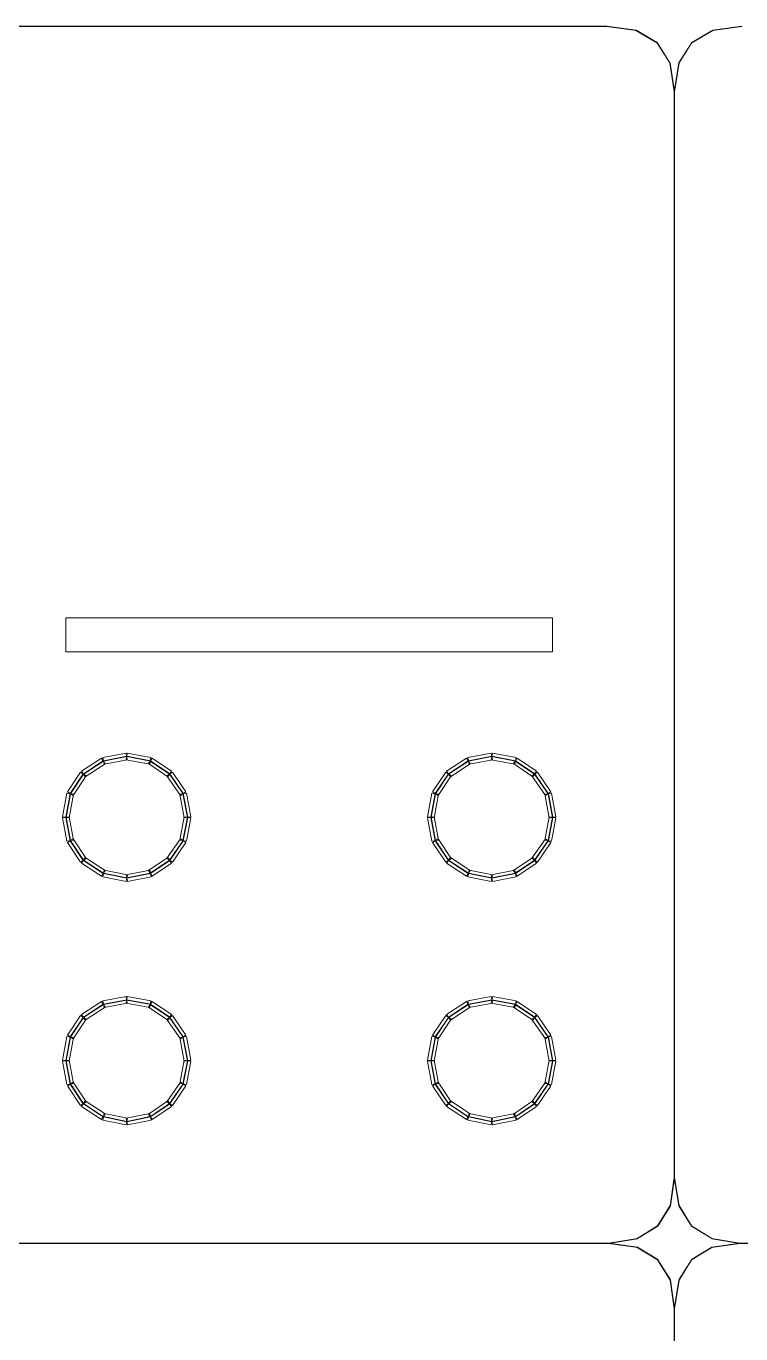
# Model space of a CAD drawing. Header units: millimetres. Extents: x -200 to 200, y -162 to 219.
# Drawn here: x 35 to 90.9, y 116.7 to 219 of the extents above; entities that cross this region are included whole.
import ezdxf

# ---------------------------------------------------------------- set-up
doc = ezdxf.new("R2010")
doc.units = ezdxf.units.MM
doc.header["$MEASUREMENT"] = 0

msp = doc.modelspace()

# ---------------------------------------------------------------- linework, layer by layer
at = {"color": 1, "lineweight": 5}
for points in [[(33.8602, 219.02), (33.8602, 219.02), (33.8602, 219.0465), (33.8602, 219.0465), (33.8602, 219.0465), (33.8602, 219.0465), (80.418, 219.0465), (80.418, 219.0465), (80.418, 219.0465), (80.418, 219.0465), (80.418, 219.02), (80.418, 219.02), (80.418, 219.02), (80.418, 219.02), (33.8602, 219.02), (33.8602, 219.02)], [(80.4162, 219.0202), (80.4162, 219.0202), (80.4198, 219.0464), (80.4198, 219.0464), (80.4198, 219.0464), (80.4198, 219.0464), (82.7212, 218.7289), (82.7212, 218.7289), (82.7212, 218.7289), (82.7212, 218.7289), (82.7176, 218.7027), (82.7176, 218.7027), (82.7176, 218.7027), (82.7176, 218.7027), (80.4162, 219.0202), (80.4162, 219.0202)], [(88.7261, 218.7027), (88.7261, 218.7027), (88.7225, 218.7289), (88.7225, 218.7289), (88.7225, 218.7289), (88.7225, 218.7289), (90.9974, 219.0464), (90.9974, 219.0464), (90.9974, 219.0464), (90.9974, 219.0464), (91.0011, 219.0202), (91.0011, 219.0202), (91.0011, 219.0202), (91.0011, 219.0202), (88.7261, 218.7027), (88.7261, 218.7027)], [(82.7128, 218.7044), (82.7128, 218.7044), (82.726, 218.7273), (82.726, 218.7273), (82.726, 218.7273), (82.726, 218.7273), (84.3661, 217.775), (84.3661, 217.775), (84.3661, 217.775), (84.3661, 217.775), (84.3529, 217.7521), (84.3529, 217.7521), (84.3529, 217.7521), (84.3529, 217.7521), (82.7128, 218.7044), (82.7128, 218.7044)], [(87.0908, 217.7521), (87.0908, 217.7521), (87.0775, 217.775), (87.0775, 217.775), (87.0775, 217.775), (87.0775, 217.775), (88.7176, 218.7273), (88.7176, 218.7273), (88.7176, 218.7273), (88.7176, 218.7273), (88.7309, 218.7044), (88.7309, 218.7044), (88.7309, 218.7044), (88.7309, 218.7044), (87.0908, 217.7521), (87.0908, 217.7521)], [(84.3483, 217.7564), (84.3483, 217.7564), (84.3707, 217.7706), (84.3707, 217.7706), (84.3707, 217.7706), (84.3707, 217.7706), (85.3759, 216.1834), (85.3759, 216.1834), (85.3759, 216.1834), (85.3759, 216.1834), (85.3535, 216.1692), (85.3535, 216.1692), (85.3535, 216.1692), (85.3535, 216.1692), (84.3483, 217.7564), (84.3483, 217.7564)], [(86.0901, 216.1692), (86.0901, 216.1692), (86.0678, 216.1834), (86.0678, 216.1834), (86.0678, 216.1834), (86.0678, 216.1834), (87.073, 217.7706), (87.073, 217.7706), (87.073, 217.7706), (87.073, 217.7706), (87.0954, 217.7564), (87.0954, 217.7564), (87.0954, 217.7564), (87.0954, 217.7564), (86.0901, 216.1692), (86.0901, 216.1692)], [(85.3516, 216.1743), (85.3516, 216.1743), (85.3778, 216.1783), (85.3778, 216.1783), (85.3778, 216.1783), (85.3778, 216.1783), (85.7217, 213.9033), (85.7217, 213.9033), (85.7217, 213.9033), (85.7217, 213.9033), (85.6955, 213.8994), (85.6955, 213.8994), (85.6955, 213.8994), (85.6955, 213.8994), (85.3516, 216.1743), (85.3516, 216.1743)], [(85.7217, 213.8992), (85.7217, 213.8992), (85.6956, 213.9035), (85.6956, 213.9035), (85.6956, 213.9035), (85.6956, 213.9035), (86.0659, 216.1784), (86.0659, 216.1784), (86.0659, 216.1784), (86.0659, 216.1784), (86.092, 216.1742), (86.092, 216.1742), (86.092, 216.1742), (86.092, 216.1742), (85.7217, 213.8992), (85.7217, 213.8992)], [(85.6954, 213.9013), (85.6954, 213.9013), (85.7218, 213.9013), (85.7218, 213.9013), (85.7218, 213.9013), (85.7218, 213.9013), (85.7218, 128.9334), (85.7218, 128.9334), (85.7218, 128.9334), (85.7218, 128.9334), (85.6954, 128.9334), (85.6954, 128.9334), (85.6954, 128.9334), (85.6954, 128.9334), (85.6954, 213.9013), (85.6954, 213.9013)], [(85.6955, 128.9352), (85.6955, 128.9352), (85.7217, 128.9315), (85.7217, 128.9315), (85.7217, 128.9315), (85.7217, 128.9315), (85.4043, 126.7358), (85.4043, 126.7358), (85.4043, 126.7358), (85.4043, 126.7358), (85.3781, 126.7396), (85.3781, 126.7396), (85.3781, 126.7396), (85.3781, 126.7396), (85.6955, 128.9352), (85.6955, 128.9352)], [(86.092, 126.7399), (86.092, 126.7399), (86.0659, 126.7355), (86.0659, 126.7355), (86.0659, 126.7355), (86.0659, 126.7355), (85.6956, 128.9312), (85.6956, 128.9312), (85.6956, 128.9312), (85.6956, 128.9312), (85.7217, 128.9356), (85.7217, 128.9356), (85.7217, 128.9356), (85.7217, 128.9356), (86.092, 126.7399), (86.092, 126.7399)], [(85.3799, 126.7447), (85.3799, 126.7447), (85.4024, 126.7308), (85.4024, 126.7308), (85.4024, 126.7308), (85.4024, 126.7308), (84.4237, 125.1436), (84.4237, 125.1436), (84.4237, 125.1436), (84.4237, 125.1436), (84.4011, 125.1575), (84.4011, 125.1575), (84.4011, 125.1575), (84.4011, 125.1575), (85.3799, 126.7447), (85.3799, 126.7447)], [(87.069, 125.1575), (87.069, 125.1575), (87.0465, 125.1436), (87.0465, 125.1436), (87.0465, 125.1436), (87.0465, 125.1436), (86.0677, 126.7308), (86.0677, 126.7308), (86.0677, 126.7308), (86.0677, 126.7308), (86.0902, 126.7447), (86.0902, 126.7447), (86.0902, 126.7447), (86.0902, 126.7447), (87.069, 125.1575), (87.069, 125.1575)], [(84.4055, 125.1618), (84.4055, 125.1618), (84.4193, 125.1393), (84.4193, 125.1393), (84.4193, 125.1393), (84.4193, 125.1393), (82.8322, 124.1605), (82.8322, 124.1605), (82.8322, 124.1605), (82.8322, 124.1605), (82.8183, 124.183), (82.8183, 124.183), (82.8183, 124.183), (82.8183, 124.183), (84.4055, 125.1618), (84.4055, 125.1618)], [(88.6519, 124.183), (88.6519, 124.183), (88.638, 124.1605), (88.638, 124.1605), (88.638, 124.1605), (88.638, 124.1605), (87.0508, 125.1393), (87.0508, 125.1393), (87.0508, 125.1393), (87.0508, 125.1393), (87.0647, 125.1618), (87.0647, 125.1618), (87.0647, 125.1618), (87.0647, 125.1618), (88.6519, 124.183), (88.6519, 124.183)], [(82.8231, 124.1848), (82.8231, 124.1848), (82.8274, 124.1587), (82.8274, 124.1587), (82.8274, 124.1587), (82.8274, 124.1587), (80.5788, 123.7884), (80.5788, 123.7884), (80.5788, 123.7884), (80.5788, 123.7884), (80.5745, 123.8145), (80.5745, 123.8145), (80.5745, 123.8145), (80.5745, 123.8145), (82.8231, 124.1848), (82.8231, 124.1848)], [(90.8428, 123.8145), (90.8428, 123.8145), (90.8384, 123.7884), (90.8384, 123.7884), (90.8384, 123.7884), (90.8384, 123.7884), (88.6427, 124.1587), (88.6427, 124.1587), (88.6427, 124.1587), (88.6427, 124.1587), (88.6471, 124.1848), (88.6471, 124.1848), (88.6471, 124.1848), (88.6471, 124.1848), (90.8428, 123.8145), (90.8428, 123.8145)], [(33.7015, 123.7882), (33.7015, 123.7882), (33.7015, 123.8146), (33.7015, 123.8146), (33.7015, 123.8146), (33.7015, 123.8146), (80.5767, 123.8146), (80.5767, 123.8146), (80.5767, 123.8146), (80.5767, 123.8146), (80.5767, 123.7882), (80.5767, 123.7882), (80.5767, 123.7882), (80.5767, 123.7882), (33.7015, 123.7882), (33.7015, 123.7882)], [(80.5748, 123.7883), (80.5748, 123.7883), (80.5785, 123.8145), (80.5785, 123.8145), (80.5785, 123.8145), (80.5785, 123.8145), (82.8271, 123.4971), (82.8271, 123.4971), (82.8271, 123.4971), (82.8271, 123.4971), (82.8234, 123.4709), (82.8234, 123.4709), (82.8234, 123.4709), (82.8234, 123.4709), (80.5748, 123.7883), (80.5748, 123.7883)], [(82.8183, 123.4727), (82.8183, 123.4727), (82.8322, 123.4952), (82.8322, 123.4952), (82.8322, 123.4952), (82.8322, 123.4952), (84.4193, 122.5165), (84.4193, 122.5165), (84.4193, 122.5165), (84.4193, 122.5165), (84.4055, 122.4939), (84.4055, 122.4939), (84.4055, 122.4939), (84.4055, 122.4939), (82.8183, 123.4727), (82.8183, 123.4727)], [(87.0647, 122.4939), (87.0647, 122.4939), (87.0508, 122.5165), (87.0508, 122.5165), (87.0508, 122.5165), (87.0508, 122.5165), (88.638, 123.4952), (88.638, 123.4952), (88.638, 123.4952), (88.638, 123.4952), (88.6519, 123.4727), (88.6519, 123.4727), (88.6519, 123.4727), (88.6519, 123.4727), (87.0647, 122.4939), (87.0647, 122.4939)], [(88.6468, 123.4709), (88.6468, 123.4709), (88.643, 123.4971), (88.643, 123.4971), (88.643, 123.4971), (88.643, 123.4971), (90.8387, 123.8145), (90.8387, 123.8145), (90.8387, 123.8145), (90.8387, 123.8145), (90.8424, 123.7883), (90.8424, 123.7883), (90.8424, 123.7883), (90.8424, 123.7883), (88.6468, 123.4709), (88.6468, 123.4709)], [(137.7158, 123.8146), (137.7158, 123.8146), (137.7158, 123.7882), (137.7158, 123.7882), (137.7158, 123.7882), (137.7158, 123.7882), (90.8406, 123.7882), (90.8406, 123.7882), (90.8406, 123.7882), (90.8406, 123.7882), (90.8406, 123.8146), (90.8406, 123.8146), (90.8406, 123.8146), (90.8406, 123.8146), (137.7158, 123.8146), (137.7158, 123.8146)], [(84.4011, 122.4983), (84.4011, 122.4983), (84.4237, 122.5121), (84.4237, 122.5121), (84.4237, 122.5121), (84.4237, 122.5121), (85.4024, 120.9249), (85.4024, 120.9249), (85.4024, 120.9249), (85.4024, 120.9249), (85.3799, 120.9111), (85.3799, 120.9111), (85.3799, 120.9111), (85.3799, 120.9111), (84.4011, 122.4983), (84.4011, 122.4983)], [(86.0902, 120.9111), (86.0902, 120.9111), (86.0677, 120.9249), (86.0677, 120.9249), (86.0677, 120.9249), (86.0677, 120.9249), (87.0465, 122.5121), (87.0465, 122.5121), (87.0465, 122.5121), (87.0465, 122.5121), (87.069, 122.4983), (87.069, 122.4983), (87.069, 122.4983), (87.069, 122.4983), (86.0902, 120.9111), (86.0902, 120.9111)], [(85.3781, 120.9162), (85.3781, 120.9162), (85.4043, 120.9199), (85.4043, 120.9199), (85.4043, 120.9199), (85.4043, 120.9199), (85.7217, 118.6713), (85.7217, 118.6713), (85.7217, 118.6713), (85.7217, 118.6713), (85.6955, 118.6676), (85.6955, 118.6676), (85.6955, 118.6676), (85.6955, 118.6676), (85.3781, 120.9162), (85.3781, 120.9162)], [(85.7217, 118.6673), (85.7217, 118.6673), (85.6956, 118.6716), (85.6956, 118.6716), (85.6956, 118.6716), (85.6956, 118.6716), (86.0659, 120.9202), (86.0659, 120.9202), (86.0659, 120.9202), (86.0659, 120.9202), (86.092, 120.9159), (86.092, 120.9159), (86.092, 120.9159), (86.092, 120.9159), (85.7217, 118.6673), (85.7217, 118.6673)], [(85.7218, 33.7015), (85.7218, 33.7015), (85.6954, 33.7015), (85.6954, 33.7015), (85.6954, 33.7015), (85.6954, 33.7015), (85.6954, 118.6695), (85.6954, 118.6695), (85.6954, 118.6695), (85.6954, 118.6695), (85.7218, 118.6695), (85.7218, 118.6695), (85.7218, 118.6695), (85.7218, 118.6695), (85.7218, 33.7015), (85.7218, 33.7015)]]:
    msp.add_open_spline(points, degree=3, knots=[0, 0, 0, 0, 0.25, 0.25, 0.25, 0.25, 0.5, 0.5, 0.5, 0.5, 0.75, 0.75, 0.75, 0.75, 1, 1, 1, 1], dxfattribs=at)
at = {"color": 4, "lineweight": 5}
for points in [[(76.1854, 172.74), (76.1854, 172.74), (76.1854, 170.0947), (76.1854, 170.0947), (76.1854, 170.0947), (76.1854, 170.0947), (38.0927, 170.0947), (38.0927, 170.0947), (38.0927, 170.0947), (38.0927, 170.0947), (38.0927, 172.74), (38.0927, 172.74), (38.0927, 172.74), (38.0927, 172.74), (76.1854, 172.74), (76.1854, 172.74)], [(40.8832, 161.7709), (40.8832, 161.7709), (41.1749, 161.3296), (41.1749, 161.3296), (41.1749, 161.3296), (41.1749, 161.3296), (39.6142, 160.2979), (39.6142, 160.2979), (39.6142, 160.2979), (39.6142, 160.2979), (39.3224, 160.7393), (39.3224, 160.7393), (39.3224, 160.7393), (39.3224, 160.7393), (40.8832, 161.7709), (40.8832, 161.7709)], [(42.8053, 162.1541), (42.8053, 162.1541), (42.9033, 161.6342), (42.9033, 161.6342), (42.9033, 161.6342), (42.9033, 161.6342), (41.078, 161.2903), (41.078, 161.2903), (41.078, 161.2903), (41.078, 161.2903), (40.9801, 161.8102), (40.9801, 161.8102), (40.9801, 161.8102), (40.9801, 161.8102), (42.8053, 162.1541), (42.8053, 162.1541)], [(42.8519, 161.9072), (42.8519, 161.9072), (42.8568, 161.8812), (42.8568, 161.8812), (42.8568, 161.8812), (42.8568, 161.8812), (41.0315, 161.5373), (41.0315, 161.5373), (41.0315, 161.5373), (41.0315, 161.5373), (41.0266, 161.5633), (41.0266, 161.5633), (41.0266, 161.5633), (41.0266, 161.5633), (42.8519, 161.9072), (42.8519, 161.9072)], [(44.7543, 161.8103), (44.7543, 161.8103), (44.6577, 161.2902), (44.6577, 161.2902), (44.6577, 161.2902), (44.6577, 161.2902), (42.806, 161.6341), (42.806, 161.6341), (42.806, 161.6341), (42.806, 161.6341), (42.9026, 162.1542), (42.9026, 162.1542), (42.9026, 162.1542), (42.9026, 162.1542), (44.7543, 161.8103), (44.7543, 161.8103)], [(44.7085, 161.5633), (44.7085, 161.5633), (44.7036, 161.5373), (44.7036, 161.5373), (44.7036, 161.5373), (44.7036, 161.5373), (42.8519, 161.8812), (42.8519, 161.8812), (42.8519, 161.8812), (42.8519, 161.8812), (42.8567, 161.9072), (42.8567, 161.9072), (42.8567, 161.9072), (42.8567, 161.9072), (44.7085, 161.5633), (44.7085, 161.5633)], [(46.3633, 160.7369), (46.3633, 160.7369), (46.0645, 160.3003), (46.0645, 160.3003), (46.0645, 160.3003), (46.0645, 160.3003), (44.5567, 161.3319), (44.5567, 161.3319), (44.5567, 161.3319), (44.5567, 161.3319), (44.8554, 161.7686), (44.8554, 161.7686), (44.8554, 161.7686), (44.8554, 161.7686), (46.3633, 160.7369), (46.3633, 160.7369)], [(69.4527, 161.7709), (69.4527, 161.7709), (69.7444, 161.3296), (69.7444, 161.3296), (69.7444, 161.3296), (69.7444, 161.3296), (68.1837, 160.2979), (68.1837, 160.2979), (68.1837, 160.2979), (68.1837, 160.2979), (67.892, 160.7393), (67.892, 160.7393), (67.892, 160.7393), (67.892, 160.7393), (69.4527, 161.7709), (69.4527, 161.7709)], [(71.3749, 162.1541), (71.3749, 162.1541), (71.4728, 161.6342), (71.4728, 161.6342), (71.4728, 161.6342), (71.4728, 161.6342), (69.6475, 161.2903), (69.6475, 161.2903), (69.6475, 161.2903), (69.6475, 161.2903), (69.5496, 161.8102), (69.5496, 161.8102), (69.5496, 161.8102), (69.5496, 161.8102), (71.3749, 162.1541), (71.3749, 162.1541)], [(71.4214, 161.9072), (71.4214, 161.9072), (71.4263, 161.8812), (71.4263, 161.8812), (71.4263, 161.8812), (71.4263, 161.8812), (69.601, 161.5373), (69.601, 161.5373), (69.601, 161.5373), (69.601, 161.5373), (69.5961, 161.5633), (69.5961, 161.5633), (69.5961, 161.5633), (69.5961, 161.5633), (71.4214, 161.9072), (71.4214, 161.9072)], [(73.3239, 161.8103), (73.3239, 161.8103), (73.2273, 161.2902), (73.2273, 161.2902), (73.2273, 161.2902), (73.2273, 161.2902), (71.3755, 161.6341), (71.3755, 161.6341), (71.3755, 161.6341), (71.3755, 161.6341), (71.4721, 162.1542), (71.4721, 162.1542), (71.4721, 162.1542), (71.4721, 162.1542), (73.3239, 161.8103), (73.3239, 161.8103)], [(73.278, 161.5633), (73.278, 161.5633), (73.2732, 161.5373), (73.2732, 161.5373), (73.2732, 161.5373), (73.2732, 161.5373), (71.4214, 161.8812), (71.4214, 161.8812), (71.4214, 161.8812), (71.4214, 161.8812), (71.4263, 161.9072), (71.4263, 161.9072), (71.4263, 161.9072), (71.4263, 161.9072), (73.278, 161.5633), (73.278, 161.5633)], [(74.9328, 160.7369), (74.9328, 160.7369), (74.634, 160.3003), (74.634, 160.3003), (74.634, 160.3003), (74.634, 160.3003), (73.1262, 161.3319), (73.1262, 161.3319), (73.1262, 161.3319), (73.1262, 161.3319), (73.425, 161.7686), (73.425, 161.7686), (73.425, 161.7686), (73.425, 161.7686), (74.9328, 160.7369), (74.9328, 160.7369)], [(41.0217, 161.5613), (41.0217, 161.5613), (41.0363, 161.5392), (41.0363, 161.5392), (41.0363, 161.5392), (41.0363, 161.5392), (39.4756, 160.5076), (39.4756, 160.5076), (39.4756, 160.5076), (39.4756, 160.5076), (39.461, 160.5296), (39.461, 160.5296), (39.461, 160.5296), (39.461, 160.5296), (41.0217, 161.5613), (41.0217, 161.5613)], [(46.2213, 160.5295), (46.2213, 160.5295), (46.2064, 160.5077), (46.2064, 160.5077), (46.2064, 160.5077), (46.2064, 160.5077), (44.6986, 161.5393), (44.6986, 161.5393), (44.6986, 161.5393), (44.6986, 161.5393), (44.7135, 161.5612), (44.7135, 161.5612), (44.7135, 161.5612), (44.7135, 161.5612), (46.2213, 160.5295), (46.2213, 160.5295)], [(47.4898, 159.1345), (47.4898, 159.1345), (47.0542, 158.8341), (47.0542, 158.8341), (47.0542, 158.8341), (47.0542, 158.8341), (45.9961, 160.3684), (45.9961, 160.3684), (45.9961, 160.3684), (45.9961, 160.3684), (46.4316, 160.6688), (46.4316, 160.6688), (46.4316, 160.6688), (46.4316, 160.6688), (47.4898, 159.1345), (47.4898, 159.1345)], [(69.5913, 161.5613), (69.5913, 161.5613), (69.6059, 161.5392), (69.6059, 161.5392), (69.6059, 161.5392), (69.6059, 161.5392), (68.0451, 160.5076), (68.0451, 160.5076), (68.0451, 160.5076), (68.0451, 160.5076), (68.0305, 160.5296), (68.0305, 160.5296), (68.0305, 160.5296), (68.0305, 160.5296), (69.5913, 161.5613), (69.5913, 161.5613)], [(74.7909, 160.5295), (74.7909, 160.5295), (74.7759, 160.5077), (74.7759, 160.5077), (74.7759, 160.5077), (74.7759, 160.5077), (73.2681, 161.5393), (73.2681, 161.5393), (73.2681, 161.5393), (73.2681, 161.5393), (73.283, 161.5612), (73.283, 161.5612), (73.283, 161.5612), (73.283, 161.5612), (74.7909, 160.5295), (74.7909, 160.5295)], [(76.0593, 159.1345), (76.0593, 159.1345), (75.6238, 158.8341), (75.6238, 158.8341), (75.6238, 158.8341), (75.6238, 158.8341), (74.5656, 160.3684), (74.5656, 160.3684), (74.5656, 160.3684), (74.5656, 160.3684), (75.0012, 160.6688), (75.0012, 160.6688), (75.0012, 160.6688), (75.0012, 160.6688), (76.0593, 159.1345), (76.0593, 159.1345)], [(39.2488, 160.6662), (39.2488, 160.6662), (39.6878, 160.371), (39.6878, 160.371), (39.6878, 160.371), (39.6878, 160.371), (38.6561, 158.8367), (38.6561, 158.8367), (38.6561, 158.8367), (38.6561, 158.8367), (38.2171, 159.1319), (38.2171, 159.1319), (38.2171, 159.1319), (38.2171, 159.1319), (39.2488, 160.6662), (39.2488, 160.6662)], [(39.4573, 160.526), (39.4573, 160.526), (39.4793, 160.5112), (39.4793, 160.5112), (39.4793, 160.5112), (39.4793, 160.5112), (38.4476, 158.9769), (38.4476, 158.9769), (38.4476, 158.9769), (38.4476, 158.9769), (38.4256, 158.9917), (38.4256, 158.9917), (38.4256, 158.9917), (38.4256, 158.9917), (39.4573, 160.526), (39.4573, 160.526)], [(47.2829, 158.9918), (47.2829, 158.9918), (47.2611, 158.9768), (47.2611, 158.9768), (47.2611, 158.9768), (47.2611, 158.9768), (46.203, 160.5111), (46.203, 160.5111), (46.203, 160.5111), (46.203, 160.5111), (46.2248, 160.5261), (46.2248, 160.5261), (46.2248, 160.5261), (46.2248, 160.5261), (47.2829, 158.9918), (47.2829, 158.9918)], [(67.8183, 160.6662), (67.8183, 160.6662), (68.2573, 160.371), (68.2573, 160.371), (68.2573, 160.371), (68.2573, 160.371), (67.2257, 158.8367), (67.2257, 158.8367), (67.2257, 158.8367), (67.2257, 158.8367), (66.7866, 159.1319), (66.7866, 159.1319), (66.7866, 159.1319), (66.7866, 159.1319), (67.8183, 160.6662), (67.8183, 160.6662)], [(68.0269, 160.526), (68.0269, 160.526), (68.0488, 160.5112), (68.0488, 160.5112), (68.0488, 160.5112), (68.0488, 160.5112), (67.0171, 158.9769), (67.0171, 158.9769), (67.0171, 158.9769), (67.0171, 158.9769), (66.9952, 158.9917), (66.9952, 158.9917), (66.9952, 158.9917), (66.9952, 158.9917), (68.0269, 160.526), (68.0269, 160.526)], [(75.8524, 158.9918), (75.8524, 158.9918), (75.8307, 158.9768), (75.8307, 158.9768), (75.8307, 158.9768), (75.8307, 158.9768), (74.7725, 160.5111), (74.7725, 160.5111), (74.7725, 160.5111), (74.7725, 160.5111), (74.7943, 160.5261), (74.7943, 160.5261), (74.7943, 160.5261), (74.7943, 160.5261), (75.8524, 158.9918), (75.8524, 158.9918)], [(38.1765, 159.0326), (38.1765, 159.0326), (38.6967, 158.936), (38.6967, 158.936), (38.6967, 158.936), (38.6967, 158.936), (38.3528, 157.0843), (38.3528, 157.0843), (38.3528, 157.0843), (38.3528, 157.0843), (37.8326, 157.1809), (37.8326, 157.1809), (37.8326, 157.1809), (37.8326, 157.1809), (38.1765, 159.0326), (38.1765, 159.0326)], [(38.4236, 158.9867), (38.4236, 158.9867), (38.4496, 158.9819), (38.4496, 158.9819), (38.4496, 158.9819), (38.4496, 158.9819), (38.1057, 157.1302), (38.1057, 157.1302), (38.1057, 157.1302), (38.1057, 157.1302), (38.0797, 157.135), (38.0797, 157.135), (38.0797, 157.135), (38.0797, 157.135), (38.4236, 158.9867), (38.4236, 158.9867)], [(47.876, 157.1809), (47.876, 157.1809), (47.3558, 157.0843), (47.3558, 157.0843), (47.3558, 157.0843), (47.3558, 157.0843), (47.0119, 158.936), (47.0119, 158.936), (47.0119, 158.936), (47.0119, 158.936), (47.5321, 159.0326), (47.5321, 159.0326), (47.5321, 159.0326), (47.5321, 159.0326), (47.876, 157.1809), (47.876, 157.1809)], [(47.6289, 157.135), (47.6289, 157.135), (47.6029, 157.1302), (47.6029, 157.1302), (47.6029, 157.1302), (47.6029, 157.1302), (47.259, 158.9819), (47.259, 158.9819), (47.259, 158.9819), (47.259, 158.9819), (47.285, 158.9867), (47.285, 158.9867), (47.285, 158.9867), (47.285, 158.9867), (47.6289, 157.135), (47.6289, 157.135)], [(66.7461, 159.0326), (66.7461, 159.0326), (67.2662, 158.936), (67.2662, 158.936), (67.2662, 158.936), (67.2662, 158.936), (66.9223, 157.0843), (66.9223, 157.0843), (66.9223, 157.0843), (66.9223, 157.0843), (66.4022, 157.1809), (66.4022, 157.1809), (66.4022, 157.1809), (66.4022, 157.1809), (66.7461, 159.0326), (66.7461, 159.0326)], [(66.9931, 158.9867), (66.9931, 158.9867), (67.0192, 158.9819), (67.0192, 158.9819), (67.0192, 158.9819), (67.0192, 158.9819), (66.6753, 157.1302), (66.6753, 157.1302), (66.6753, 157.1302), (66.6753, 157.1302), (66.6493, 157.135), (66.6493, 157.135), (66.6493, 157.135), (66.6493, 157.135), (66.9931, 158.9867), (66.9931, 158.9867)], [(76.4455, 157.1809), (76.4455, 157.1809), (75.9254, 157.0843), (75.9254, 157.0843), (75.9254, 157.0843), (75.9254, 157.0843), (75.5815, 158.936), (75.5815, 158.936), (75.5815, 158.936), (75.5815, 158.936), (76.1016, 159.0326), (76.1016, 159.0326), (76.1016, 159.0326), (76.1016, 159.0326), (76.4455, 157.1809), (76.4455, 157.1809)], [(76.1984, 157.135), (76.1984, 157.135), (76.1724, 157.1302), (76.1724, 157.1302), (76.1724, 157.1302), (76.1724, 157.1302), (75.8285, 158.9819), (75.8285, 158.9819), (75.8285, 158.9819), (75.8285, 158.9819), (75.8545, 158.9867), (75.8545, 158.9867), (75.8545, 158.9867), (75.8545, 158.9867), (76.1984, 157.135), (76.1984, 157.135)], [(37.8328, 157.0836), (37.8328, 157.0836), (38.3527, 157.1815), (38.3527, 157.1815), (38.3527, 157.1815), (38.3527, 157.1815), (38.6966, 155.3563), (38.6966, 155.3563), (38.6966, 155.3563), (38.6966, 155.3563), (38.1766, 155.2583), (38.1766, 155.2583), (38.1766, 155.2583), (38.1766, 155.2583), (37.8328, 157.0836), (37.8328, 157.0836)], [(38.0797, 157.1301), (38.0797, 157.1301), (38.1057, 157.135), (38.1057, 157.135), (38.1057, 157.135), (38.1057, 157.135), (38.4496, 155.3097), (38.4496, 155.3097), (38.4496, 155.3097), (38.4496, 155.3097), (38.4236, 155.3048), (38.4236, 155.3048), (38.4236, 155.3048), (38.4236, 155.3048), (38.0797, 157.1301), (38.0797, 157.1301)], [(47.532, 155.2583), (47.532, 155.2583), (47.012, 155.3563), (47.012, 155.3563), (47.012, 155.3563), (47.012, 155.3563), (47.3559, 157.1815), (47.3559, 157.1815), (47.3559, 157.1815), (47.3559, 157.1815), (47.8759, 157.0836), (47.8759, 157.0836), (47.8759, 157.0836), (47.8759, 157.0836), (47.532, 155.2583), (47.532, 155.2583)], [(47.285, 155.3048), (47.285, 155.3048), (47.259, 155.3097), (47.259, 155.3097), (47.259, 155.3097), (47.259, 155.3097), (47.6029, 157.135), (47.6029, 157.135), (47.6029, 157.135), (47.6029, 157.135), (47.6289, 157.1301), (47.6289, 157.1301), (47.6289, 157.1301), (47.6289, 157.1301), (47.285, 155.3048), (47.285, 155.3048)], [(66.4023, 157.0836), (66.4023, 157.0836), (66.9222, 157.1815), (66.9222, 157.1815), (66.9222, 157.1815), (66.9222, 157.1815), (67.2661, 155.3563), (67.2661, 155.3563), (67.2661, 155.3563), (67.2661, 155.3563), (66.7462, 155.2583), (66.7462, 155.2583), (66.7462, 155.2583), (66.7462, 155.2583), (66.4023, 157.0836), (66.4023, 157.0836)], [(66.6493, 157.1301), (66.6493, 157.1301), (66.6753, 157.135), (66.6753, 157.135), (66.6753, 157.135), (66.6753, 157.135), (67.0191, 155.3097), (67.0191, 155.3097), (67.0191, 155.3097), (67.0191, 155.3097), (66.9932, 155.3048), (66.9932, 155.3048), (66.9932, 155.3048), (66.9932, 155.3048), (66.6493, 157.1301), (66.6493, 157.1301)], [(76.1015, 155.2583), (76.1015, 155.2583), (75.5816, 155.3563), (75.5816, 155.3563), (75.5816, 155.3563), (75.5816, 155.3563), (75.9255, 157.1815), (75.9255, 157.1815), (75.9255, 157.1815), (75.9255, 157.1815), (76.4454, 157.0836), (76.4454, 157.0836), (76.4454, 157.0836), (76.4454, 157.0836), (76.1015, 155.2583), (76.1015, 155.2583)], [(75.8545, 155.3048), (75.8545, 155.3048), (75.8285, 155.3097), (75.8285, 155.3097), (75.8285, 155.3097), (75.8285, 155.3097), (76.1724, 157.135), (76.1724, 157.135), (76.1724, 157.135), (76.1724, 157.135), (76.1984, 157.1301), (76.1984, 157.1301), (76.1984, 157.1301), (76.1984, 157.1301), (75.8545, 155.3048), (75.8545, 155.3048)], [(38.2171, 155.1597), (38.2171, 155.1597), (38.6561, 155.4549), (38.6561, 155.4549), (38.6561, 155.4549), (38.6561, 155.4549), (39.6878, 153.9206), (39.6878, 153.9206), (39.6878, 153.9206), (39.6878, 153.9206), (39.2488, 153.6254), (39.2488, 153.6254), (39.2488, 153.6254), (39.2488, 153.6254), (38.2171, 155.1597), (38.2171, 155.1597)], [(38.4256, 155.2999), (38.4256, 155.2999), (38.4476, 155.3147), (38.4476, 155.3147), (38.4476, 155.3147), (38.4476, 155.3147), (39.4793, 153.7804), (39.4793, 153.7804), (39.4793, 153.7804), (39.4793, 153.7804), (39.4573, 153.7656), (39.4573, 153.7656), (39.4573, 153.7656), (39.4573, 153.7656), (38.4256, 155.2999), (38.4256, 155.2999)], [(46.4316, 153.6228), (46.4316, 153.6228), (45.9961, 153.9232), (45.9961, 153.9232), (45.9961, 153.9232), (45.9961, 153.9232), (47.0542, 155.4575), (47.0542, 155.4575), (47.0542, 155.4575), (47.0542, 155.4575), (47.4898, 155.1571), (47.4898, 155.1571), (47.4898, 155.1571), (47.4898, 155.1571), (46.4316, 153.6228), (46.4316, 153.6228)], [(46.2248, 153.7655), (46.2248, 153.7655), (46.203, 153.7805), (46.203, 153.7805), (46.203, 153.7805), (46.203, 153.7805), (47.2611, 155.3148), (47.2611, 155.3148), (47.2611, 155.3148), (47.2611, 155.3148), (47.2829, 155.2998), (47.2829, 155.2998), (47.2829, 155.2998), (47.2829, 155.2998), (46.2248, 153.7655), (46.2248, 153.7655)], [(66.7866, 155.1597), (66.7866, 155.1597), (67.2257, 155.4549), (67.2257, 155.4549), (67.2257, 155.4549), (67.2257, 155.4549), (68.2573, 153.9206), (68.2573, 153.9206), (68.2573, 153.9206), (68.2573, 153.9206), (67.8183, 153.6254), (67.8183, 153.6254), (67.8183, 153.6254), (67.8183, 153.6254), (66.7866, 155.1597), (66.7866, 155.1597)], [(66.9952, 155.2999), (66.9952, 155.2999), (67.0171, 155.3147), (67.0171, 155.3147), (67.0171, 155.3147), (67.0171, 155.3147), (68.0488, 153.7804), (68.0488, 153.7804), (68.0488, 153.7804), (68.0488, 153.7804), (68.0269, 153.7656), (68.0269, 153.7656), (68.0269, 153.7656), (68.0269, 153.7656), (66.9952, 155.2999), (66.9952, 155.2999)], [(75.0012, 153.6228), (75.0012, 153.6228), (74.5656, 153.9232), (74.5656, 153.9232), (74.5656, 153.9232), (74.5656, 153.9232), (75.6238, 155.4575), (75.6238, 155.4575), (75.6238, 155.4575), (75.6238, 155.4575), (76.0593, 155.1571), (76.0593, 155.1571), (76.0593, 155.1571), (76.0593, 155.1571), (75.0012, 153.6228), (75.0012, 153.6228)], [(74.7943, 153.7655), (74.7943, 153.7655), (74.7725, 153.7805), (74.7725, 153.7805), (74.7725, 153.7805), (74.7725, 153.7805), (75.8307, 155.3148), (75.8307, 155.3148), (75.8307, 155.3148), (75.8307, 155.3148), (75.8524, 155.2998), (75.8524, 155.2998), (75.8524, 155.2998), (75.8524, 155.2998), (74.7943, 153.7655), (74.7943, 153.7655)], [(39.3224, 153.5523), (39.3224, 153.5523), (39.6142, 153.9937), (39.6142, 153.9937), (39.6142, 153.9937), (39.6142, 153.9937), (41.1749, 152.962), (41.1749, 152.962), (41.1749, 152.962), (41.1749, 152.962), (40.8832, 152.5206), (40.8832, 152.5206), (40.8832, 152.5206), (40.8832, 152.5206), (39.3224, 153.5523), (39.3224, 153.5523)], [(39.461, 153.762), (39.461, 153.762), (39.4756, 153.784), (39.4756, 153.784), (39.4756, 153.784), (39.4756, 153.784), (41.0363, 152.7524), (41.0363, 152.7524), (41.0363, 152.7524), (41.0363, 152.7524), (41.0217, 152.7303), (41.0217, 152.7303), (41.0217, 152.7303), (41.0217, 152.7303), (39.461, 153.762), (39.461, 153.762)], [(44.8554, 152.523), (44.8554, 152.523), (44.5567, 152.9596), (44.5567, 152.9596), (44.5567, 152.9596), (44.5567, 152.9596), (46.0645, 153.9913), (46.0645, 153.9913), (46.0645, 153.9913), (46.0645, 153.9913), (46.3633, 153.5547), (46.3633, 153.5547), (46.3633, 153.5547), (46.3633, 153.5547), (44.8554, 152.523), (44.8554, 152.523)], [(44.7135, 152.7304), (44.7135, 152.7304), (44.6986, 152.7522), (44.6986, 152.7522), (44.6986, 152.7522), (44.6986, 152.7522), (46.2064, 153.7839), (46.2064, 153.7839), (46.2064, 153.7839), (46.2064, 153.7839), (46.2213, 153.7621), (46.2213, 153.7621), (46.2213, 153.7621), (46.2213, 153.7621), (44.7135, 152.7304), (44.7135, 152.7304)], [(67.892, 153.5523), (67.892, 153.5523), (68.1837, 153.9937), (68.1837, 153.9937), (68.1837, 153.9937), (68.1837, 153.9937), (69.7444, 152.962), (69.7444, 152.962), (69.7444, 152.962), (69.7444, 152.962), (69.4527, 152.5206), (69.4527, 152.5206), (69.4527, 152.5206), (69.4527, 152.5206), (67.892, 153.5523), (67.892, 153.5523)], [(68.0305, 153.762), (68.0305, 153.762), (68.0451, 153.784), (68.0451, 153.784), (68.0451, 153.784), (68.0451, 153.784), (69.6059, 152.7524), (69.6059, 152.7524), (69.6059, 152.7524), (69.6059, 152.7524), (69.5913, 152.7303), (69.5913, 152.7303), (69.5913, 152.7303), (69.5913, 152.7303), (68.0305, 153.762), (68.0305, 153.762)], [(73.425, 152.523), (73.425, 152.523), (73.1262, 152.9596), (73.1262, 152.9596), (73.1262, 152.9596), (73.1262, 152.9596), (74.634, 153.9913), (74.634, 153.9913), (74.634, 153.9913), (74.634, 153.9913), (74.9328, 153.5547), (74.9328, 153.5547), (74.9328, 153.5547), (74.9328, 153.5547), (73.425, 152.523), (73.425, 152.523)], [(73.283, 152.7304), (73.283, 152.7304), (73.2681, 152.7522), (73.2681, 152.7522), (73.2681, 152.7522), (73.2681, 152.7522), (74.7759, 153.7839), (74.7759, 153.7839), (74.7759, 153.7839), (74.7759, 153.7839), (74.7909, 153.7621), (74.7909, 153.7621), (74.7909, 153.7621), (74.7909, 153.7621), (73.283, 152.7304), (73.283, 152.7304)], [(40.9764, 152.4821), (40.9764, 152.4821), (41.0816, 153.0006), (41.0816, 153.0006), (41.0816, 153.0006), (41.0816, 153.0006), (42.9069, 152.6302), (42.9069, 152.6302), (42.9069, 152.6302), (42.9069, 152.6302), (42.8017, 152.1117), (42.8017, 152.1117), (42.8017, 152.1117), (42.8017, 152.1117), (40.9764, 152.4821), (40.9764, 152.4821)], [(41.0264, 152.7284), (41.0264, 152.7284), (41.0317, 152.7543), (41.0317, 152.7543), (41.0317, 152.7543), (41.0317, 152.7543), (42.8569, 152.3839), (42.8569, 152.3839), (42.8569, 152.3839), (42.8569, 152.3839), (42.8517, 152.358), (42.8517, 152.358), (42.8517, 152.358), (42.8517, 152.358), (41.0264, 152.7284), (41.0264, 152.7284)], [(42.9062, 152.1116), (42.9062, 152.1116), (42.8024, 152.6304), (42.8024, 152.6304), (42.8024, 152.6304), (42.8024, 152.6304), (44.6542, 153.0007), (44.6542, 153.0007), (44.6542, 153.0007), (44.6542, 153.0007), (44.7579, 152.4819), (44.7579, 152.4819), (44.7579, 152.4819), (44.7579, 152.4819), (42.9062, 152.1116), (42.9062, 152.1116)], [(42.8569, 152.358), (42.8569, 152.358), (42.8517, 152.3839), (42.8517, 152.3839), (42.8517, 152.3839), (42.8517, 152.3839), (44.7034, 152.7543), (44.7034, 152.7543), (44.7034, 152.7543), (44.7034, 152.7543), (44.7086, 152.7283), (44.7086, 152.7283), (44.7086, 152.7283), (44.7086, 152.7283), (42.8569, 152.358), (42.8569, 152.358)], [(69.546, 152.4821), (69.546, 152.4821), (69.6512, 153.0006), (69.6512, 153.0006), (69.6512, 153.0006), (69.6512, 153.0006), (71.4764, 152.6302), (71.4764, 152.6302), (71.4764, 152.6302), (71.4764, 152.6302), (71.3712, 152.1117), (71.3712, 152.1117), (71.3712, 152.1117), (71.3712, 152.1117), (69.546, 152.4821), (69.546, 152.4821)], [(69.5959, 152.7284), (69.5959, 152.7284), (69.6012, 152.7543), (69.6012, 152.7543), (69.6012, 152.7543), (69.6012, 152.7543), (71.4265, 152.3839), (71.4265, 152.3839), (71.4265, 152.3839), (71.4265, 152.3839), (71.4212, 152.358), (71.4212, 152.358), (71.4212, 152.358), (71.4212, 152.358), (69.5959, 152.7284), (69.5959, 152.7284)], [(71.4757, 152.1116), (71.4757, 152.1116), (71.372, 152.6304), (71.372, 152.6304), (71.372, 152.6304), (71.372, 152.6304), (73.2237, 153.0007), (73.2237, 153.0007), (73.2237, 153.0007), (73.2237, 153.0007), (73.3275, 152.4819), (73.3275, 152.4819), (73.3275, 152.4819), (73.3275, 152.4819), (71.4757, 152.1116), (71.4757, 152.1116)], [(71.4264, 152.358), (71.4264, 152.358), (71.4213, 152.3839), (71.4213, 152.3839), (71.4213, 152.3839), (71.4213, 152.3839), (73.273, 152.7543), (73.273, 152.7543), (73.273, 152.7543), (73.273, 152.7543), (73.2782, 152.7283), (73.2782, 152.7283), (73.2782, 152.7283), (73.2782, 152.7283), (71.4264, 152.358), (71.4264, 152.358)], [(40.8832, 142.7246), (40.8832, 142.7246), (41.1749, 142.2832), (41.1749, 142.2832), (41.1749, 142.2832), (41.1749, 142.2832), (39.6142, 141.2515), (39.6142, 141.2515), (39.6142, 141.2515), (39.6142, 141.2515), (39.3224, 141.6929), (39.3224, 141.6929), (39.3224, 141.6929), (39.3224, 141.6929), (40.8832, 142.7246), (40.8832, 142.7246)], [(41.0217, 142.5149), (41.0217, 142.5149), (41.0363, 142.4929), (41.0363, 142.4929), (41.0363, 142.4929), (41.0363, 142.4929), (39.4756, 141.4612), (39.4756, 141.4612), (39.4756, 141.4612), (39.4756, 141.4612), (39.461, 141.4832), (39.461, 141.4832), (39.461, 141.4832), (39.461, 141.4832), (41.0217, 142.5149), (41.0217, 142.5149)], [(42.8053, 143.1077), (42.8053, 143.1077), (42.9033, 142.5878), (42.9033, 142.5878), (42.9033, 142.5878), (42.9033, 142.5878), (41.078, 142.2439), (41.078, 142.2439), (41.078, 142.2439), (41.078, 142.2439), (40.9801, 142.7639), (40.9801, 142.7639), (40.9801, 142.7639), (40.9801, 142.7639), (42.8053, 143.1077), (42.8053, 143.1077)], [(42.8519, 142.8608), (42.8519, 142.8608), (42.8568, 142.8348), (42.8568, 142.8348), (42.8568, 142.8348), (42.8568, 142.8348), (41.0315, 142.4909), (41.0315, 142.4909), (41.0315, 142.4909), (41.0315, 142.4909), (41.0266, 142.5169), (41.0266, 142.5169), (41.0266, 142.5169), (41.0266, 142.5169), (42.8519, 142.8608), (42.8519, 142.8608)], [(44.7543, 142.764), (44.7543, 142.764), (44.6577, 142.2438), (44.6577, 142.2438), (44.6577, 142.2438), (44.6577, 142.2438), (42.806, 142.5877), (42.806, 142.5877), (42.806, 142.5877), (42.806, 142.5877), (42.9026, 143.1079), (42.9026, 143.1079), (42.9026, 143.1079), (42.9026, 143.1079), (44.7543, 142.764), (44.7543, 142.764)], [(44.7085, 142.5169), (44.7085, 142.5169), (44.7036, 142.4909), (44.7036, 142.4909), (44.7036, 142.4909), (44.7036, 142.4909), (42.8519, 142.8348), (42.8519, 142.8348), (42.8519, 142.8348), (42.8519, 142.8348), (42.8567, 142.8608), (42.8567, 142.8608), (42.8567, 142.8608), (42.8567, 142.8608), (44.7085, 142.5169), (44.7085, 142.5169)], [(46.3633, 141.6905), (46.3633, 141.6905), (46.0645, 141.2539), (46.0645, 141.2539), (46.0645, 141.2539), (46.0645, 141.2539), (44.5567, 142.2856), (44.5567, 142.2856), (44.5567, 142.2856), (44.5567, 142.2856), (44.8554, 142.7222), (44.8554, 142.7222), (44.8554, 142.7222), (44.8554, 142.7222), (46.3633, 141.6905), (46.3633, 141.6905)], [(46.2213, 141.4831), (46.2213, 141.4831), (46.2064, 141.4613), (46.2064, 141.4613), (46.2064, 141.4613), (46.2064, 141.4613), (44.6986, 142.493), (44.6986, 142.493), (44.6986, 142.493), (44.6986, 142.493), (44.7135, 142.5148), (44.7135, 142.5148), (44.7135, 142.5148), (44.7135, 142.5148), (46.2213, 141.4831), (46.2213, 141.4831)], [(69.4527, 142.7246), (69.4527, 142.7246), (69.7444, 142.2832), (69.7444, 142.2832), (69.7444, 142.2832), (69.7444, 142.2832), (68.1837, 141.2515), (68.1837, 141.2515), (68.1837, 141.2515), (68.1837, 141.2515), (67.892, 141.6929), (67.892, 141.6929), (67.892, 141.6929), (67.892, 141.6929), (69.4527, 142.7246), (69.4527, 142.7246)], [(69.5913, 142.5149), (69.5913, 142.5149), (69.6059, 142.4929), (69.6059, 142.4929), (69.6059, 142.4929), (69.6059, 142.4929), (68.0451, 141.4612), (68.0451, 141.4612), (68.0451, 141.4612), (68.0451, 141.4612), (68.0305, 141.4832), (68.0305, 141.4832), (68.0305, 141.4832), (68.0305, 141.4832), (69.5913, 142.5149), (69.5913, 142.5149)], [(71.3749, 143.1077), (71.3749, 143.1077), (71.4728, 142.5878), (71.4728, 142.5878), (71.4728, 142.5878), (71.4728, 142.5878), (69.6475, 142.2439), (69.6475, 142.2439), (69.6475, 142.2439), (69.6475, 142.2439), (69.5496, 142.7639), (69.5496, 142.7639), (69.5496, 142.7639), (69.5496, 142.7639), (71.3749, 143.1077), (71.3749, 143.1077)], [(71.4214, 142.8608), (71.4214, 142.8608), (71.4263, 142.8348), (71.4263, 142.8348), (71.4263, 142.8348), (71.4263, 142.8348), (69.601, 142.4909), (69.601, 142.4909), (69.601, 142.4909), (69.601, 142.4909), (69.5961, 142.5169), (69.5961, 142.5169), (69.5961, 142.5169), (69.5961, 142.5169), (71.4214, 142.8608), (71.4214, 142.8608)], [(73.3239, 142.764), (73.3239, 142.764), (73.2273, 142.2438), (73.2273, 142.2438), (73.2273, 142.2438), (73.2273, 142.2438), (71.3755, 142.5877), (71.3755, 142.5877), (71.3755, 142.5877), (71.3755, 142.5877), (71.4721, 143.1079), (71.4721, 143.1079), (71.4721, 143.1079), (71.4721, 143.1079), (73.3239, 142.764), (73.3239, 142.764)], [(73.278, 142.5169), (73.278, 142.5169), (73.2732, 142.4909), (73.2732, 142.4909), (73.2732, 142.4909), (73.2732, 142.4909), (71.4214, 142.8348), (71.4214, 142.8348), (71.4214, 142.8348), (71.4214, 142.8348), (71.4263, 142.8608), (71.4263, 142.8608), (71.4263, 142.8608), (71.4263, 142.8608), (73.278, 142.5169), (73.278, 142.5169)], [(74.9328, 141.6905), (74.9328, 141.6905), (74.634, 141.2539), (74.634, 141.2539), (74.634, 141.2539), (74.634, 141.2539), (73.1262, 142.2856), (73.1262, 142.2856), (73.1262, 142.2856), (73.1262, 142.2856), (73.425, 142.7222), (73.425, 142.7222), (73.425, 142.7222), (73.425, 142.7222), (74.9328, 141.6905), (74.9328, 141.6905)], [(74.7909, 141.4831), (74.7909, 141.4831), (74.7759, 141.4613), (74.7759, 141.4613), (74.7759, 141.4613), (74.7759, 141.4613), (73.2681, 142.493), (73.2681, 142.493), (73.2681, 142.493), (73.2681, 142.493), (73.283, 142.5148), (73.283, 142.5148), (73.283, 142.5148), (73.283, 142.5148), (74.7909, 141.4831), (74.7909, 141.4831)], [(39.2488, 141.6198), (39.2488, 141.6198), (39.6878, 141.3246), (39.6878, 141.3246), (39.6878, 141.3246), (39.6878, 141.3246), (38.6561, 139.7903), (38.6561, 139.7903), (38.6561, 139.7903), (38.6561, 139.7903), (38.2171, 140.0855), (38.2171, 140.0855), (38.2171, 140.0855), (38.2171, 140.0855), (39.2488, 141.6198), (39.2488, 141.6198)], [(39.4573, 141.4796), (39.4573, 141.4796), (39.4793, 141.4648), (39.4793, 141.4648), (39.4793, 141.4648), (39.4793, 141.4648), (38.4476, 139.9305), (38.4476, 139.9305), (38.4476, 139.9305), (38.4476, 139.9305), (38.4256, 139.9453), (38.4256, 139.9453), (38.4256, 139.9453), (38.4256, 139.9453), (39.4573, 141.4796), (39.4573, 141.4796)], [(47.4898, 140.0881), (47.4898, 140.0881), (47.0542, 139.7877), (47.0542, 139.7877), (47.0542, 139.7877), (47.0542, 139.7877), (45.9961, 141.322), (45.9961, 141.322), (45.9961, 141.322), (45.9961, 141.322), (46.4316, 141.6224), (46.4316, 141.6224), (46.4316, 141.6224), (46.4316, 141.6224), (47.4898, 140.0881), (47.4898, 140.0881)], [(47.2829, 139.9454), (47.2829, 139.9454), (47.2611, 139.9304), (47.2611, 139.9304), (47.2611, 139.9304), (47.2611, 139.9304), (46.203, 141.4647), (46.203, 141.4647), (46.203, 141.4647), (46.203, 141.4647), (46.2248, 141.4797), (46.2248, 141.4797), (46.2248, 141.4797), (46.2248, 141.4797), (47.2829, 139.9454), (47.2829, 139.9454)], [(67.8183, 141.6198), (67.8183, 141.6198), (68.2573, 141.3246), (68.2573, 141.3246), (68.2573, 141.3246), (68.2573, 141.3246), (67.2257, 139.7903), (67.2257, 139.7903), (67.2257, 139.7903), (67.2257, 139.7903), (66.7866, 140.0855), (66.7866, 140.0855), (66.7866, 140.0855), (66.7866, 140.0855), (67.8183, 141.6198), (67.8183, 141.6198)], [(68.0269, 141.4796), (68.0269, 141.4796), (68.0488, 141.4648), (68.0488, 141.4648), (68.0488, 141.4648), (68.0488, 141.4648), (67.0171, 139.9305), (67.0171, 139.9305), (67.0171, 139.9305), (67.0171, 139.9305), (66.9952, 139.9453), (66.9952, 139.9453), (66.9952, 139.9453), (66.9952, 139.9453), (68.0269, 141.4796), (68.0269, 141.4796)], [(76.0593, 140.0881), (76.0593, 140.0881), (75.6238, 139.7877), (75.6238, 139.7877), (75.6238, 139.7877), (75.6238, 139.7877), (74.5656, 141.322), (74.5656, 141.322), (74.5656, 141.322), (74.5656, 141.322), (75.0012, 141.6224), (75.0012, 141.6224), (75.0012, 141.6224), (75.0012, 141.6224), (76.0593, 140.0881), (76.0593, 140.0881)], [(75.8524, 139.9454), (75.8524, 139.9454), (75.8307, 139.9304), (75.8307, 139.9304), (75.8307, 139.9304), (75.8307, 139.9304), (74.7725, 141.4647), (74.7725, 141.4647), (74.7725, 141.4647), (74.7725, 141.4647), (74.7943, 141.4797), (74.7943, 141.4797), (74.7943, 141.4797), (74.7943, 141.4797), (75.8524, 139.9454), (75.8524, 139.9454)], [(38.1765, 139.9862), (38.1765, 139.9862), (38.6967, 139.8896), (38.6967, 139.8896), (38.6967, 139.8896), (38.6967, 139.8896), (38.3528, 138.0379), (38.3528, 138.0379), (38.3528, 138.0379), (38.3528, 138.0379), (37.8326, 138.1345), (37.8326, 138.1345), (37.8326, 138.1345), (37.8326, 138.1345), (38.1765, 139.9862), (38.1765, 139.9862)], [(38.4236, 139.9403), (38.4236, 139.9403), (38.4496, 139.9355), (38.4496, 139.9355), (38.4496, 139.9355), (38.4496, 139.9355), (38.1057, 138.0838), (38.1057, 138.0838), (38.1057, 138.0838), (38.1057, 138.0838), (38.0797, 138.0886), (38.0797, 138.0886), (38.0797, 138.0886), (38.0797, 138.0886), (38.4236, 139.9403), (38.4236, 139.9403)], [(47.876, 138.1345), (47.876, 138.1345), (47.3558, 138.0379), (47.3558, 138.0379), (47.3558, 138.0379), (47.3558, 138.0379), (47.0119, 139.8896), (47.0119, 139.8896), (47.0119, 139.8896), (47.0119, 139.8896), (47.5321, 139.9862), (47.5321, 139.9862), (47.5321, 139.9862), (47.5321, 139.9862), (47.876, 138.1345), (47.876, 138.1345)], [(47.6289, 138.0886), (47.6289, 138.0886), (47.6029, 138.0838), (47.6029, 138.0838), (47.6029, 138.0838), (47.6029, 138.0838), (47.259, 139.9355), (47.259, 139.9355), (47.259, 139.9355), (47.259, 139.9355), (47.285, 139.9403), (47.285, 139.9403), (47.285, 139.9403), (47.285, 139.9403), (47.6289, 138.0886), (47.6289, 138.0886)], [(66.7461, 139.9862), (66.7461, 139.9862), (67.2662, 139.8896), (67.2662, 139.8896), (67.2662, 139.8896), (67.2662, 139.8896), (66.9223, 138.0379), (66.9223, 138.0379), (66.9223, 138.0379), (66.9223, 138.0379), (66.4022, 138.1345), (66.4022, 138.1345), (66.4022, 138.1345), (66.4022, 138.1345), (66.7461, 139.9862), (66.7461, 139.9862)], [(66.9931, 139.9403), (66.9931, 139.9403), (67.0192, 139.9355), (67.0192, 139.9355), (67.0192, 139.9355), (67.0192, 139.9355), (66.6753, 138.0838), (66.6753, 138.0838), (66.6753, 138.0838), (66.6753, 138.0838), (66.6493, 138.0886), (66.6493, 138.0886), (66.6493, 138.0886), (66.6493, 138.0886), (66.9931, 139.9403), (66.9931, 139.9403)], [(76.4455, 138.1345), (76.4455, 138.1345), (75.9254, 138.0379), (75.9254, 138.0379), (75.9254, 138.0379), (75.9254, 138.0379), (75.5815, 139.8896), (75.5815, 139.8896), (75.5815, 139.8896), (75.5815, 139.8896), (76.1016, 139.9862), (76.1016, 139.9862), (76.1016, 139.9862), (76.1016, 139.9862), (76.4455, 138.1345), (76.4455, 138.1345)], [(76.1984, 138.0886), (76.1984, 138.0886), (76.1724, 138.0838), (76.1724, 138.0838), (76.1724, 138.0838), (76.1724, 138.0838), (75.8285, 139.9355), (75.8285, 139.9355), (75.8285, 139.9355), (75.8285, 139.9355), (75.8545, 139.9403), (75.8545, 139.9403), (75.8545, 139.9403), (75.8545, 139.9403), (76.1984, 138.0886), (76.1984, 138.0886)], [(37.8328, 138.0372), (37.8328, 138.0372), (38.3527, 138.1352), (38.3527, 138.1352), (38.3527, 138.1352), (38.3527, 138.1352), (38.6966, 136.3099), (38.6966, 136.3099), (38.6966, 136.3099), (38.6966, 136.3099), (38.1766, 136.2119), (38.1766, 136.2119), (38.1766, 136.2119), (38.1766, 136.2119), (37.8328, 138.0372), (37.8328, 138.0372)], [(38.0797, 138.0837), (38.0797, 138.0837), (38.1057, 138.0886), (38.1057, 138.0886), (38.1057, 138.0886), (38.1057, 138.0886), (38.4496, 136.2634), (38.4496, 136.2634), (38.4496, 136.2634), (38.4496, 136.2634), (38.4236, 136.2585), (38.4236, 136.2585), (38.4236, 136.2585), (38.4236, 136.2585), (38.0797, 138.0837), (38.0797, 138.0837)], [(47.532, 136.2119), (47.532, 136.2119), (47.012, 136.3099), (47.012, 136.3099), (47.012, 136.3099), (47.012, 136.3099), (47.3559, 138.1352), (47.3559, 138.1352), (47.3559, 138.1352), (47.3559, 138.1352), (47.8759, 138.0372), (47.8759, 138.0372), (47.8759, 138.0372), (47.8759, 138.0372), (47.532, 136.2119), (47.532, 136.2119)], [(47.285, 136.2585), (47.285, 136.2585), (47.259, 136.2634), (47.259, 136.2634), (47.259, 136.2634), (47.259, 136.2634), (47.6029, 138.0886), (47.6029, 138.0886), (47.6029, 138.0886), (47.6029, 138.0886), (47.6289, 138.0837), (47.6289, 138.0837), (47.6289, 138.0837), (47.6289, 138.0837), (47.285, 136.2585), (47.285, 136.2585)], [(66.4023, 138.0372), (66.4023, 138.0372), (66.9222, 138.1352), (66.9222, 138.1352), (66.9222, 138.1352), (66.9222, 138.1352), (67.2661, 136.3099), (67.2661, 136.3099), (67.2661, 136.3099), (67.2661, 136.3099), (66.7462, 136.2119), (66.7462, 136.2119), (66.7462, 136.2119), (66.7462, 136.2119), (66.4023, 138.0372), (66.4023, 138.0372)], [(66.6493, 138.0837), (66.6493, 138.0837), (66.6753, 138.0886), (66.6753, 138.0886), (66.6753, 138.0886), (66.6753, 138.0886), (67.0191, 136.2634), (67.0191, 136.2634), (67.0191, 136.2634), (67.0191, 136.2634), (66.9932, 136.2585), (66.9932, 136.2585), (66.9932, 136.2585), (66.9932, 136.2585), (66.6493, 138.0837), (66.6493, 138.0837)], [(76.1015, 136.2119), (76.1015, 136.2119), (75.5816, 136.3099), (75.5816, 136.3099), (75.5816, 136.3099), (75.5816, 136.3099), (75.9255, 138.1352), (75.9255, 138.1352), (75.9255, 138.1352), (75.9255, 138.1352), (76.4454, 138.0372), (76.4454, 138.0372), (76.4454, 138.0372), (76.4454, 138.0372), (76.1015, 136.2119), (76.1015, 136.2119)], [(75.8545, 136.2585), (75.8545, 136.2585), (75.8285, 136.2634), (75.8285, 136.2634), (75.8285, 136.2634), (75.8285, 136.2634), (76.1724, 138.0886), (76.1724, 138.0886), (76.1724, 138.0886), (76.1724, 138.0886), (76.1984, 138.0837), (76.1984, 138.0837), (76.1984, 138.0837), (76.1984, 138.0837), (75.8545, 136.2585), (75.8545, 136.2585)], [(38.2171, 136.1133), (38.2171, 136.1133), (38.6561, 136.4085), (38.6561, 136.4085), (38.6561, 136.4085), (38.6561, 136.4085), (39.6878, 134.8742), (39.6878, 134.8742), (39.6878, 134.8742), (39.6878, 134.8742), (39.2488, 134.579), (39.2488, 134.579), (39.2488, 134.579), (39.2488, 134.579), (38.2171, 136.1133), (38.2171, 136.1133)], [(38.4256, 136.2535), (38.4256, 136.2535), (38.4476, 136.2683), (38.4476, 136.2683), (38.4476, 136.2683), (38.4476, 136.2683), (39.4793, 134.734), (39.4793, 134.734), (39.4793, 134.734), (39.4793, 134.734), (39.4573, 134.7192), (39.4573, 134.7192), (39.4573, 134.7192), (39.4573, 134.7192), (38.4256, 136.2535), (38.4256, 136.2535)], [(46.4316, 134.5764), (46.4316, 134.5764), (45.9961, 134.8768), (45.9961, 134.8768), (45.9961, 134.8768), (45.9961, 134.8768), (47.0542, 136.4111), (47.0542, 136.4111), (47.0542, 136.4111), (47.0542, 136.4111), (47.4898, 136.1107), (47.4898, 136.1107), (47.4898, 136.1107), (47.4898, 136.1107), (46.4316, 134.5764), (46.4316, 134.5764)], [(46.2248, 134.7191), (46.2248, 134.7191), (46.203, 134.7341), (46.203, 134.7341), (46.203, 134.7341), (46.203, 134.7341), (47.2611, 136.2684), (47.2611, 136.2684), (47.2611, 136.2684), (47.2611, 136.2684), (47.2829, 136.2534), (47.2829, 136.2534), (47.2829, 136.2534), (47.2829, 136.2534), (46.2248, 134.7191), (46.2248, 134.7191)], [(66.7866, 136.1133), (66.7866, 136.1133), (67.2257, 136.4085), (67.2257, 136.4085), (67.2257, 136.4085), (67.2257, 136.4085), (68.2573, 134.8742), (68.2573, 134.8742), (68.2573, 134.8742), (68.2573, 134.8742), (67.8183, 134.579), (67.8183, 134.579), (67.8183, 134.579), (67.8183, 134.579), (66.7866, 136.1133), (66.7866, 136.1133)], [(66.9952, 136.2535), (66.9952, 136.2535), (67.0171, 136.2683), (67.0171, 136.2683), (67.0171, 136.2683), (67.0171, 136.2683), (68.0488, 134.734), (68.0488, 134.734), (68.0488, 134.734), (68.0488, 134.734), (68.0269, 134.7192), (68.0269, 134.7192), (68.0269, 134.7192), (68.0269, 134.7192), (66.9952, 136.2535), (66.9952, 136.2535)], [(75.0012, 134.5764), (75.0012, 134.5764), (74.5656, 134.8768), (74.5656, 134.8768), (74.5656, 134.8768), (74.5656, 134.8768), (75.6238, 136.4111), (75.6238, 136.4111), (75.6238, 136.4111), (75.6238, 136.4111), (76.0593, 136.1107), (76.0593, 136.1107), (76.0593, 136.1107), (76.0593, 136.1107), (75.0012, 134.5764), (75.0012, 134.5764)], [(74.7943, 134.7191), (74.7943, 134.7191), (74.7725, 134.7341), (74.7725, 134.7341), (74.7725, 134.7341), (74.7725, 134.7341), (75.8307, 136.2684), (75.8307, 136.2684), (75.8307, 136.2684), (75.8307, 136.2684), (75.8524, 136.2534), (75.8524, 136.2534), (75.8524, 136.2534), (75.8524, 136.2534), (74.7943, 134.7191), (74.7943, 134.7191)], [(39.3224, 134.5059), (39.3224, 134.5059), (39.6142, 134.9473), (39.6142, 134.9473), (39.6142, 134.9473), (39.6142, 134.9473), (41.1749, 133.9156), (41.1749, 133.9156), (41.1749, 133.9156), (41.1749, 133.9156), (40.8832, 133.4743), (40.8832, 133.4743), (40.8832, 133.4743), (40.8832, 133.4743), (39.3224, 134.5059), (39.3224, 134.5059)], [(39.461, 134.7156), (39.461, 134.7156), (39.4756, 134.7377), (39.4756, 134.7377), (39.4756, 134.7377), (39.4756, 134.7377), (41.0363, 133.706), (41.0363, 133.706), (41.0363, 133.706), (41.0363, 133.706), (41.0217, 133.6839), (41.0217, 133.6839), (41.0217, 133.6839), (41.0217, 133.6839), (39.461, 134.7156), (39.461, 134.7156)], [(44.8554, 133.4766), (44.8554, 133.4766), (44.5567, 133.9133), (44.5567, 133.9133), (44.5567, 133.9133), (44.5567, 133.9133), (46.0645, 134.9449), (46.0645, 134.9449), (46.0645, 134.9449), (46.0645, 134.9449), (46.3633, 134.5083), (46.3633, 134.5083), (46.3633, 134.5083), (46.3633, 134.5083), (44.8554, 133.4766), (44.8554, 133.4766)], [(44.7135, 133.684), (44.7135, 133.684), (44.6986, 133.7059), (44.6986, 133.7059), (44.6986, 133.7059), (44.6986, 133.7059), (46.2064, 134.7375), (46.2064, 134.7375), (46.2064, 134.7375), (46.2064, 134.7375), (46.2213, 134.7157), (46.2213, 134.7157), (46.2213, 134.7157), (46.2213, 134.7157), (44.7135, 133.684), (44.7135, 133.684)], [(67.892, 134.5059), (67.892, 134.5059), (68.1837, 134.9473), (68.1837, 134.9473), (68.1837, 134.9473), (68.1837, 134.9473), (69.7444, 133.9156), (69.7444, 133.9156), (69.7444, 133.9156), (69.7444, 133.9156), (69.4527, 133.4743), (69.4527, 133.4743), (69.4527, 133.4743), (69.4527, 133.4743), (67.892, 134.5059), (67.892, 134.5059)], [(68.0305, 134.7156), (68.0305, 134.7156), (68.0451, 134.7377), (68.0451, 134.7377), (68.0451, 134.7377), (68.0451, 134.7377), (69.6059, 133.706), (69.6059, 133.706), (69.6059, 133.706), (69.6059, 133.706), (69.5913, 133.6839), (69.5913, 133.6839), (69.5913, 133.6839), (69.5913, 133.6839), (68.0305, 134.7156), (68.0305, 134.7156)], [(73.425, 133.4766), (73.425, 133.4766), (73.1262, 133.9133), (73.1262, 133.9133), (73.1262, 133.9133), (73.1262, 133.9133), (74.634, 134.9449), (74.634, 134.9449), (74.634, 134.9449), (74.634, 134.9449), (74.9328, 134.5083), (74.9328, 134.5083), (74.9328, 134.5083), (74.9328, 134.5083), (73.425, 133.4766), (73.425, 133.4766)], [(73.283, 133.684), (73.283, 133.684), (73.2681, 133.7059), (73.2681, 133.7059), (73.2681, 133.7059), (73.2681, 133.7059), (74.7759, 134.7375), (74.7759, 134.7375), (74.7759, 134.7375), (74.7759, 134.7375), (74.7909, 134.7157), (74.7909, 134.7157), (74.7909, 134.7157), (74.7909, 134.7157), (73.283, 133.684), (73.283, 133.684)], [(40.9764, 133.4357), (40.9764, 133.4357), (41.0816, 133.9542), (41.0816, 133.9542), (41.0816, 133.9542), (41.0816, 133.9542), (42.9069, 133.5839), (42.9069, 133.5839), (42.9069, 133.5839), (42.9069, 133.5839), (42.8017, 133.0653), (42.8017, 133.0653), (42.8017, 133.0653), (42.8017, 133.0653), (40.9764, 133.4357), (40.9764, 133.4357)], [(41.0264, 133.682), (41.0264, 133.682), (41.0317, 133.7079), (41.0317, 133.7079), (41.0317, 133.7079), (41.0317, 133.7079), (42.8569, 133.3376), (42.8569, 133.3376), (42.8569, 133.3376), (42.8569, 133.3376), (42.8517, 133.3116), (42.8517, 133.3116), (42.8517, 133.3116), (42.8517, 133.3116), (41.0264, 133.682), (41.0264, 133.682)], [(42.9062, 133.0652), (42.9062, 133.0652), (42.8024, 133.584), (42.8024, 133.584), (42.8024, 133.584), (42.8024, 133.584), (44.6542, 133.9543), (44.6542, 133.9543), (44.6542, 133.9543), (44.6542, 133.9543), (44.7579, 133.4355), (44.7579, 133.4355), (44.7579, 133.4355), (44.7579, 133.4355), (42.9062, 133.0652), (42.9062, 133.0652)], [(42.8569, 133.3116), (42.8569, 133.3116), (42.8517, 133.3376), (42.8517, 133.3376), (42.8517, 133.3376), (42.8517, 133.3376), (44.7034, 133.7079), (44.7034, 133.7079), (44.7034, 133.7079), (44.7034, 133.7079), (44.7086, 133.682), (44.7086, 133.682), (44.7086, 133.682), (44.7086, 133.682), (42.8569, 133.3116), (42.8569, 133.3116)], [(69.546, 133.4357), (69.546, 133.4357), (69.6512, 133.9542), (69.6512, 133.9542), (69.6512, 133.9542), (69.6512, 133.9542), (71.4764, 133.5839), (71.4764, 133.5839), (71.4764, 133.5839), (71.4764, 133.5839), (71.3712, 133.0653), (71.3712, 133.0653), (71.3712, 133.0653), (71.3712, 133.0653), (69.546, 133.4357), (69.546, 133.4357)], [(69.5959, 133.682), (69.5959, 133.682), (69.6012, 133.7079), (69.6012, 133.7079), (69.6012, 133.7079), (69.6012, 133.7079), (71.4265, 133.3376), (71.4265, 133.3376), (71.4265, 133.3376), (71.4265, 133.3376), (71.4212, 133.3116), (71.4212, 133.3116), (71.4212, 133.3116), (71.4212, 133.3116), (69.5959, 133.682), (69.5959, 133.682)], [(71.4757, 133.0652), (71.4757, 133.0652), (71.372, 133.584), (71.372, 133.584), (71.372, 133.584), (71.372, 133.584), (73.2237, 133.9543), (73.2237, 133.9543), (73.2237, 133.9543), (73.2237, 133.9543), (73.3275, 133.4355), (73.3275, 133.4355), (73.3275, 133.4355), (73.3275, 133.4355), (71.4757, 133.0652), (71.4757, 133.0652)], [(71.4264, 133.3116), (71.4264, 133.3116), (71.4213, 133.3376), (71.4213, 133.3376), (71.4213, 133.3376), (71.4213, 133.3376), (73.273, 133.7079), (73.273, 133.7079), (73.273, 133.7079), (73.273, 133.7079), (73.2782, 133.682), (73.2782, 133.682), (73.2782, 133.682), (73.2782, 133.682), (71.4264, 133.3116), (71.4264, 133.3116)]]:
    msp.add_open_spline(points, degree=3, knots=[0, 0, 0, 0, 0.25, 0.25, 0.25, 0.25, 0.5, 0.5, 0.5, 0.5, 0.75, 0.75, 0.75, 0.75, 1, 1, 1, 1], dxfattribs=at)

doc.saveas('drawing.dxf')
